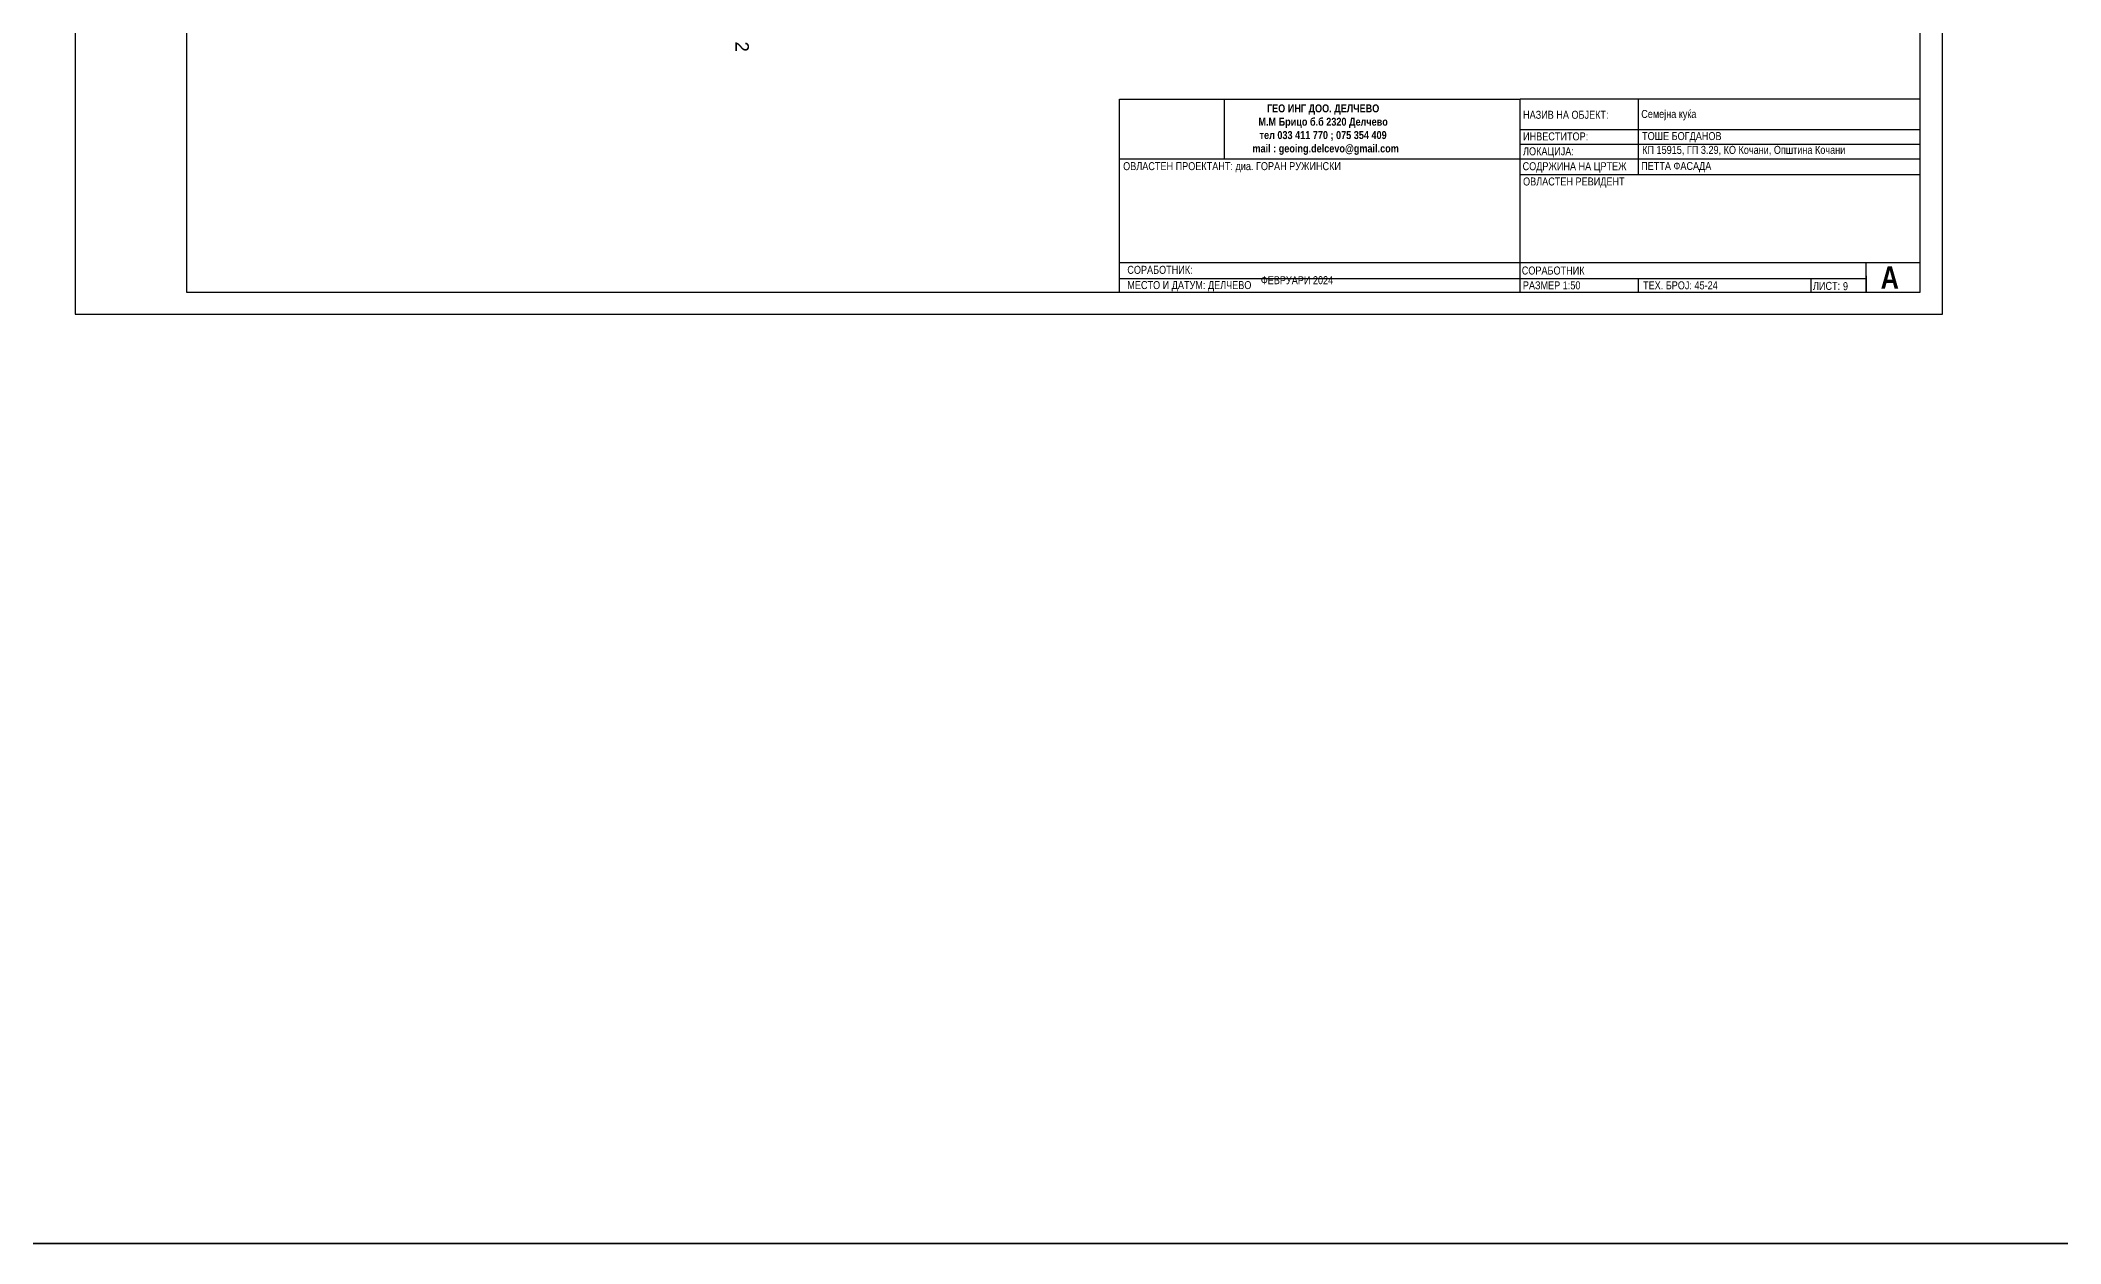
# Model space of a CAD drawing. Header units: millimetres. Extents: x -22688 to 165477, y -34508 to 218425.
# Drawn here: x 50263 to 72984, y 77748 to 91274 of the extents above; entities that cross this region are included whole.
import ezdxf

# ---------------------------------------------------------------- set-up
doc = ezdxf.new("R2010")
doc.units = ezdxf.units.MM
doc.header["$MEASUREMENT"] = 0
for name, color, linetype, lineweight in [('25', 9, 'Continuous', 35), ('41', 7, 'Continuous', 35), ('46', 9, 'Continuous', 35), ('7', 7, 'Continuous', 25), ('GROMOBRAN', 5, 'Continuous', 35)]:
    doc.layers.add(name, color=color, linetype=linetype, lineweight=lineweight)
doc.layers.add('4 _ - Фрагмент - Разрез.2D Elements', color=7, linetype='Continuous')
doc.layers.add('4 _ - Фрагмент - Чертежи.2D Elements', color=7, linetype='Continuous')
doc.styles.add('GENERATED_STYLE_3', font='GOTHICB.TTF')
doc.styles.add('GENERATED_STYLE_4', font='arial.ttf')
doc.styles.add('GENERATED_STYLE_5', font='')
doc.styles.get('GENERATED_STYLE_5').set_extended_font_data('MAC C Swiss cyrillic', bold=True)

msp = doc.modelspace()

# ---------------------------------------------------------------- linework, layer by layer
at = {"layer": '4 _ - Фрагмент - Чертежи.2D Elements', "linetype": 'Continuous', "lineweight": 25, "ltscale": 0.01}
for points in [[(71654.8, 103046), (50654.8, 103046), (50654.8, 88196), (71654.8, 88196)], [(71404.8, 102796), (51904.8, 102796), (51904.8, 88446), (71404.8, 88446)]]:
    msp.add_lwpolyline(points, close=True, dxfattribs=at)
at = {"layer": '7', "linetype": 'Continuous', "lineweight": 25}
for p, q in [((71398.1, 90613.2), (66903.6, 90613.2)), ((66903.6, 88446), (66903.6, 90613.2)), ((66903.6, 89767.1), (71398.1, 89767.1)), ((68231.6, 88597.7), (68231.6, 88446)), ((70175.5, 88597.7), (70175.5, 88446))]:
    msp.add_line(p, q, dxfattribs=at)
at = {"layer": '7', "linetype": 'Continuous', "lineweight": 25, "flags": 128}
for points in [[(62398.1, 90613.2), (66903.6, 90613.2)], [(62398.1, 88446), (62398.1, 90613.2), (66903.6, 90613.2)], [(63576.9, 90613.2), (63576.9, 89945.7)], [(68231.6, 90613.2), (68231.6, 89767.1)], [(66903.6, 90272.4), (71398.1, 90272.4)], [(66903.6, 90107.4), (71398.1, 90107.4)], [(62398.1, 89942.4), (66903.6, 89942.4)], [(66903.6, 89942.4), (71398.1, 89942.4)], [(62398.1, 88778.2), (71398.1, 88778.2)], [(70795, 88628.2), (70795, 88446), (70795, 88778.2)], [(62398.1, 88597.7), (70795, 88597.7)], [(62398.1, 88446), (71398.1, 88446)]]:
    msp.add_lwpolyline(points, dxfattribs=at)
at = {"layer": 'GROMOBRAN', "color": 104, "true_color": 0x029e21}
msp.add_lwpolyline([(-22687.9, 110912), (108041.9, 110912), (108041.9, 77747.6), (-22687.9, 77747.6)], close=True, dxfattribs=at)

# ---------------------------------------------------------------- texts
at = {"layer": '25', "linetype": 'Continuous', "lineweight": 35, "insert": (58080.3, 91145.8), "char_height": 150, "attachment_point": 9, "rotation": 270.08821, "style": 'GENERATED_STYLE_3'}
msp.add_mtext('\\A1;{\\pqr;\\pt0;\\fArial|b0|i0|c0|p34;2}', dxfattribs=at)
at = {"layer": '4 _ - Фрагмент - Разрез.2D Elements', "linetype": 'Continuous', "lineweight": 35, "char_height": 90}
for s, insert, attachment_point, style in [('\\A1;\\pxqc;{\\fCentury Gothic|b1|i0|c204|p34;\\W0.85;ГЕО ИНГ ДОО. ДЕЛЧЕВО\\PМ.М Брицо б.б 2320 Делчево \\Pтел 033 411 770 ; 075 354 409 \\P  mail : geoing.delcevo@gmail.com}', (64689.1, 90271.5), 5, 'GENERATED_STYLE_5'), ('\\A1;{\\W0.850000x;\\pql;\\fCentury Gothic|b0|i0|c204|p34;КП 15915, ГП 3.29, КО Кочани, Општина Кочани\\P\\pql;\\fCentury Gothic|b0|i0|c204|p34;}', (68277.7, 90035.4), 4, 'GENERATED_STYLE_4'), ('\\A1;{\\W0.850000x;\\pql;\\fCentury Gothic|b0|i0|c204|p34;ОВЛАСТЕН РЕВИДЕНТ\\P\\pqc;\\fCentury Gothic|b0|i0|c204|p34;}', (66938.1, 89675.6), 4, 'GENERATED_STYLE_4')]:
    msp.add_mtext(s, dxfattribs=dict(at, insert=insert, attachment_point=attachment_point, style=style))
at = {"layer": '41', "linetype": 'Continuous', "lineweight": 35, "char_height": 90, "attachment_point": 4, "style": 'GENERATED_STYLE_4'}
for s, insert in [('\\A1;{\\W0.850000x;\\pql;\\fCentury Gothic|b0|i0|c204|p34;НАЗИВ НА ОБЈЕКТ:}', (66938.1, 90437.8)), ('\\A1;{\\W0.850000x;\\pql;\\fCentury Gothic|b0|i0|c204|p34;Семејна куќа}', (68267.3, 90434)), ('\\A1;{\\W0.850000x;\\pql;\\fCentury Gothic|b0|i0|c204|p34;ИНВЕСТИТОР:}', (66938.1, 90194.8)), ('\\A1;{\\W0.850000x;\\pql;\\fCentury Gothic|b0|i0|c204|p34;ТОШЕ БОГДАНОВ}', (68276.6, 90186.1)), ('\\A1;{\\W0.850000x;\\pql;\\fCentury Gothic|b0|i0|c204|p34;ЛОКАЦИЈА:}', (66938.1, 90015)), ('\\A1;{\\W0.850000x;\\pql;\\fCentury Gothic|b0|i0|c204|p34;ОВЛАСТЕН ПРОЕКТАНТ: диа. \\fCentury Gothic|b0|i0|c204|p34;ГОРАН РУЖИНСКИ}', (62440.3, 89848.1)), ('\\A1;{\\W0.850000x;\\pql;\\fCentury Gothic|b0|i0|c204|p34;СОДРЖИНА НА ЦРТЕЖ}', (66932.8, 89847.2)), ('\\A1;{\\W0.850000x;\\pql;\\fCentury Gothic|b0|i0|c204|p34;СОРАБОТНИК:}', (62487.2, 88694.6)), ('\\A1;{\\W0.850000x;\\pql;\\fCentury Gothic|b0|i0|c204|p34;ФЕВРУАРИ 2024\\P\\pql;\\fCentury Gothic|b0|i0|c204|p34;}', (63988.7, 88578.2)), ('\\A1;{\\W0.850000x;\\pql;\\fCentury Gothic|b0|i0|c204|p34;СОРАБОТНИК}', (66923.4, 88687)), ('\\A1;{\\W0.850000x;\\pql;\\fCentury Gothic|b0|i0|c204|p34;МЕСТО И ДАТУМ: ДЕЛЧЕВО}', (62487.2, 88510.9)), ('\\A1;{\\W0.850000x;\\pql;\\fCentury Gothic|b0|i0|c204|p34;РАЗМЕР 1:50}', (66935.8, 88520.3)), ('\\A1;{\\W0.850000x;\\pql;\\fCentury Gothic|b0|i0|c204|p34;ТЕХ. БРОЈ: \\fCentury Gothic|b0|i0|c204|p34;45-24}', (68287.2, 88520.3)), ('\\A1;{\\W0.850000x;\\pql;\\fCentury Gothic|b0|i0|c204|p34;ЛИСТ: }', (70199, 88514.1))]:
    msp.add_mtext(s, dxfattribs=dict(at, insert=insert))
at = {"layer": '46', "color": 254, "linetype": 'Continuous', "lineweight": 35, "attachment_point": 4}
for s, insert, char_height, style in [('\\A1;{\\W0.850000x;\\pql;\\fCentury Gothic|b0|i0|c204|p34;ПЕТТА ФАСАДА}', (68266.2, 89849.9), 90, 'GENERATED_STYLE_4'), ('\\A1;{\\W0.850000x;\\pql;\\fCentury Gothic|b1|i0|c204|p34;А}', (70959.7, 88608.1), 250, 'GENERATED_STYLE_5'), ('\\A1;{\\W0.850000x;\\pql;\\fCentury Gothic|b0|i0|c204|p34;9}', (70535.7, 88511), 90, 'GENERATED_STYLE_4')]:
    msp.add_mtext(s, dxfattribs=dict(at, insert=insert, char_height=char_height, style=style))

doc.saveas('drawing.dxf')
